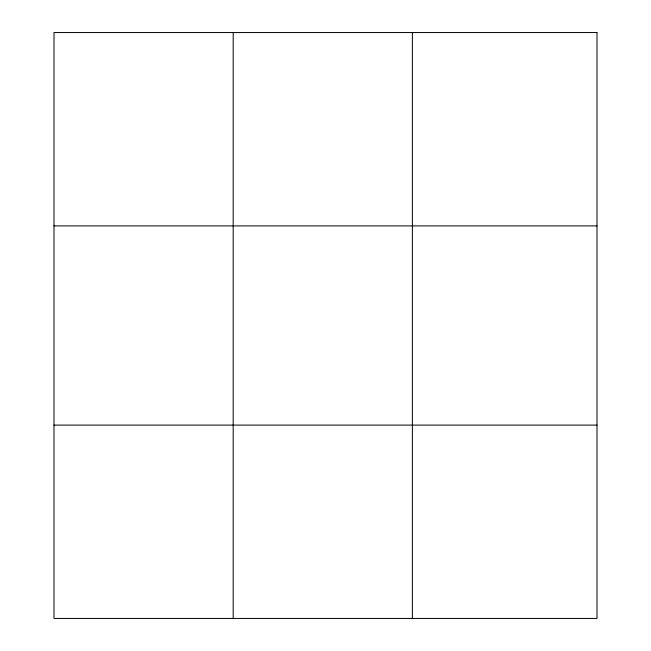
<?xml version="1.0" encoding="UTF-8"?>
<svg xmlns="http://www.w3.org/2000/svg" width="651" height="651" viewBox="0 0 651 651"><rect width="100%" height="100%" fill="white"/><g stroke="black" fill="none" stroke-linecap="round" stroke-linejoin="round"><path stroke-width="0.98" d="M233.188 618.45L233.188 32.55M412.384 618.45L412.384 32.55M54 225.897L597 225.897M54 425.103L597 425.103M597 32.55L597 618.45L54 618.45L54 32.55L597 32.55"/></g></svg>
